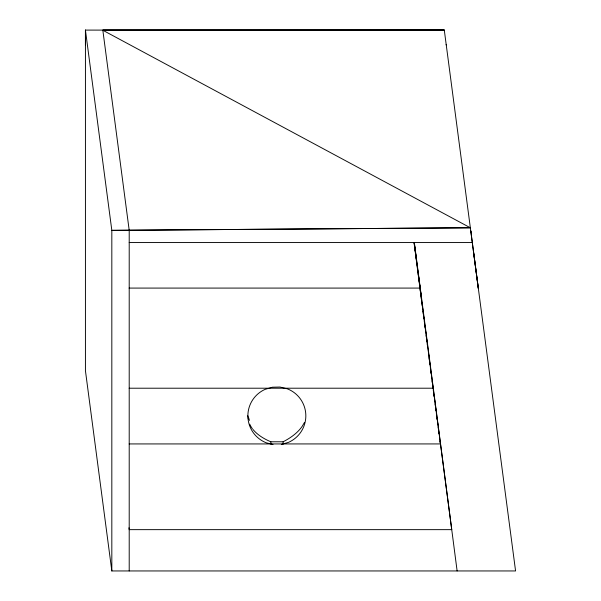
<?xml version="1.0" encoding="UTF-8"?>
<svg xmlns="http://www.w3.org/2000/svg" width="601" height="601" viewBox="0 0 601 601"><rect width="100%" height="100%" fill="white"/><g stroke="black" fill="none" stroke-linecap="round" stroke-linejoin="round"><path stroke-width="0.9" d="M85.425 44.925L85.44 30.155M129.207 570.95L129.207 230.356L102.816 30.095L444.297 30.05L102.824 30.245L470.343 227.779L111.824 230.356L85.432 30.095L444.304 30.245M304.399 422.571L302.311 426.147A79.287 41.093 0 0 1 283.124 441.773L270.833 441.78A60.964 31.598 0 0 1 252.938 429.399M281.313 444.462L288.57 442.336A28.976 28.968 -0.1 0 0 287.323 388.824L279.976 387.036L272.411 387.209L265.154 389.335A28.976 28.968 -0.1 0 0 266.401 442.854L273.019 444.462M470.343 227.779L111.824 230.356L111.824 570.95L515.575 570.95L444.297 30.133M129.207 242.556L472.288 242.556M129.087 288.082L419.964 288.082L451.742 529.646L129.207 529.646L128.967 527.806M129.155 388.216L433.163 388.208M129.17 443.936L440.443 443.929M470.944 232.031L470.793 230.927L478.306 288.382L473.656 252.69M446.175 44.421L446.243 44.917M414.179 242.488L416.493 260.165M418.273 274.086L421.143 295.85L414.209 242.887M430.849 371.613L431.09 373.469M431.458 376.256L431.706 378.104M432.074 380.891L432.314 382.739M432.682 385.526L432.923 387.375M433.291 390.162L433.539 392.017M433.907 394.797L434.147 396.652M434.515 399.432L434.756 401.288M435.124 404.067L435.372 405.923M435.74 408.703L435.98 410.558M436.349 413.338L436.589 415.193M436.957 417.973L437.205 419.829M437.573 422.608L437.813 424.464M438.182 427.243L438.422 429.099M438.79 431.879L439.038 433.734M440.015 441.149L440.255 443.005M111.824 570.95L85.432 370.689L85.432 30.095M414.337 242.556L457.121 570.95M414.036 242.601L419.964 288.082M420.204 289.937L420.445 291.793M420.813 294.58L421.654 301.071M421.902 302.934L422.263 305.714M422.503 307.569L422.743 309.425M422.984 311.288L423.472 314.999M423.713 316.855L423.953 318.71M424.321 321.497L424.561 323.353M424.802 325.209L425.162 327.996M425.403 329.851L425.771 332.631M426.132 335.418L426.372 337.274M426.612 339.129L426.98 341.916M427.221 343.772L427.581 346.559M428.43 353.057L428.791 355.837M429.031 357.693L429.399 360.48M429.64 362.335L429.88 364.191M430.361 367.902L430.609 369.765M283.124 441.773L283.131 443.936M270.833 441.78L270.841 443.936M247.792 415.719A72.961 37.818 0 0 0 248.221 417.214A60.964 31.598 0 0 0 248.296 418.777M252.375 428.671A60.964 31.598 0 0 1 249.731 424.193M249.43 420.392A28.976 28.968 -0.1 0 1 248.716 417.95"/></g></svg>
